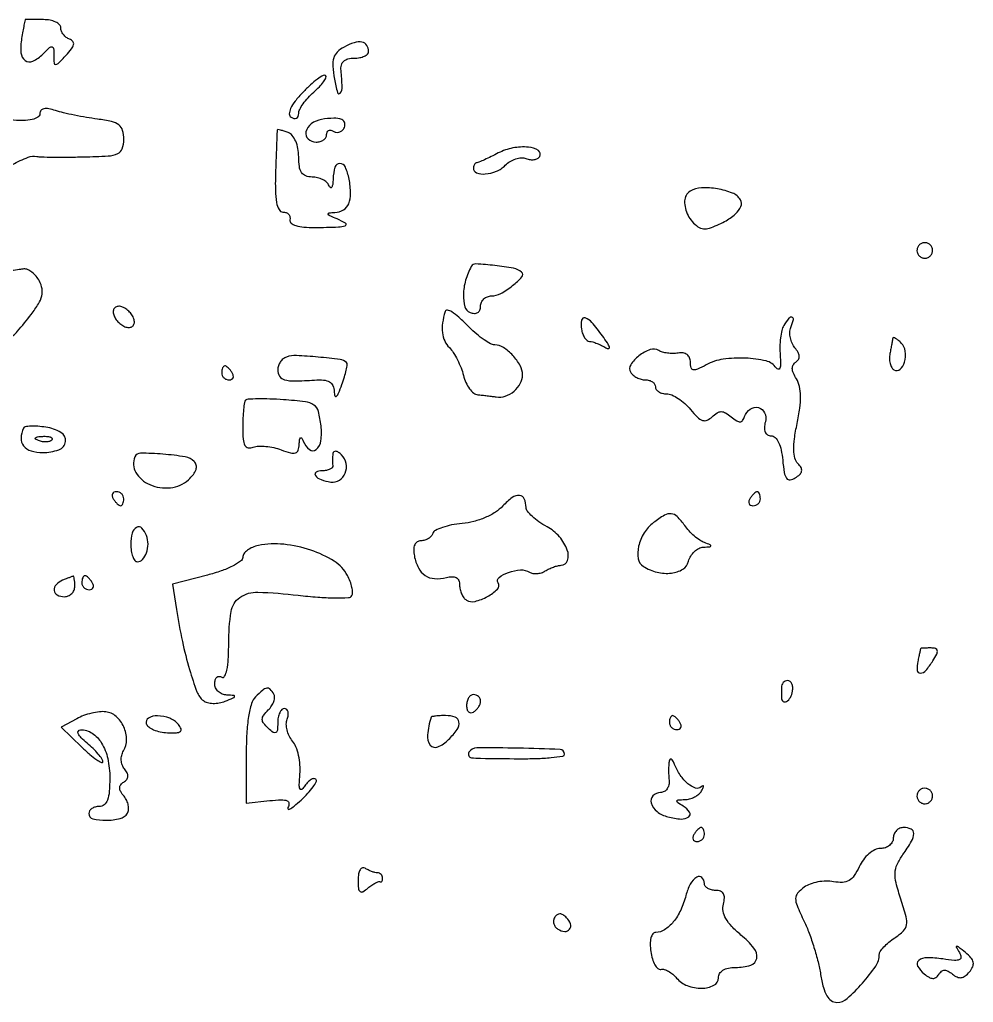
# Model space of a CAD drawing. Extents: x 0 to 5034, y 0 to 2560.
# Drawn here: x 3888.1 to 4024.4, y 1478 to 1618.5 of the extents above; entities that cross this region are included whole.
import ezdxf

# ---------------------------------------------------------------- set-up
doc = ezdxf.new("R2010")
doc.units = 0

msp = doc.modelspace()

# ---------------------------------------------------------------- linework, layer by layer
for points in [[(3888.917769, 1618.5, 0.357628), (3888.87899, 1618.468195, 0.000876), (3888.729837, 1617.713935, 0.004637), (3888.568888, 1616.850077, 0.002802), (3888.393473, 1615.824033, 0.059238), (3888.300454, 1613.77571, 0.217316), (3888.908715, 1612.664765, 0.279252), (3890.002038, 1612.558097, 0.084708), (3891.41938, 1613.562237, -0.009801), (3892.390206, 1614.49573, -0.222367), (3892.75, 1614.610418, -0.355066), (3892.960236, 1614.388956, -0.019262), (3893, 1613.357143, 0.018269), (3893.039208, 1612.28442, 0.400984), (3893.251786, 1612.092251, 0.191221), (3893.618888, 1612.249875, 0.006358), (3894.75, 1613.405612, 0.024392), (3895.53203, 1614.309689, 0.113), (3895.823973, 1614.930908, 0.231855), (3895.714516, 1615.375523, 0.130411), (3895.25, 1615.703231, -0.075319), (3894.772162, 1615.967631, -0.065309), (3894.367188, 1616.373241, -0.06773), (3894.093352, 1616.852695, -0.096214), (3894, 1617.333333, 0.201959), (3893.812262, 1617.779166, 0.084463), (3893.265625, 1618.157292, 0.064565), (3892.456972, 1618.414255, 0.044711), (3891.5, 1618.5), (3889.71022, 1618.5)], [(3934.5, 1614.588852, 0.067911), (3933.517796, 1613.866424, 0.12783), (3933.009327, 1613.030979, 0.092494), (3932.882838, 1611.864235, 0.024604), (3933.118359, 1610, 0.023107), (3933.550553, 1608.076986, 0.624388), (3933.946283, 1608.002029, 0.172192), (3934.220193, 1608.885519, 0.015243), (3934.052296, 1611.25, -0.088693), (3934.109673, 1612.008011, -0.143474), (3934.438357, 1612.559489, -0.126472), (3935.049311, 1612.890649, -0.061352), (3935.937142, 1613, 0.043668), (3936.726832, 1613.069101, 0.063434), (3937.394035, 1613.276414, 0.083151), (3937.845592, 1613.581301, 0.205574), (3938, 1613.940983, 0.147775), (3937.732459, 1614.826444, 0.202947), (3937.046328, 1615.279405, 0.124593), (3935.940587, 1615.20757, 0.046476)], [(3928.5951, 1608.099263, 0.022932), (3927.491935, 1606.836711, 0.057757), (3926.8475, 1605.801666, 0.101922), (3926.660541, 1605.032203, 0.269353), (3926.918003, 1604.550677, 0.086903), (3927.331206, 1604.38554, 0.165767), (3927.682163, 1604.428468, 0.179051), (3927.915978, 1604.671442, 0.103326), (3928, 1605.073688, -0.120418), (3928.142583, 1605.657138, -0.033649), (3928.634595, 1606.465722, -0.031875), (3929.333504, 1607.334189, -0.028753), (3930.160323, 1608.139048, 0.022513), (3930.953501, 1608.892124, 0.03698), (3931.544104, 1609.604253, 0.043412), (3931.889697, 1610.191813, 0.317659), (3931.837421, 1610.495912, 0.343337), (3931.506303, 1610.537164, 0.024762), (3930.685659, 1609.991227, 0.026464), (3929.687659, 1609.168459, 0.016113)], [(3931.25, 1604.231727, 0.120357), (3929.797838, 1603.612784, 0.176884), (3929.047055, 1602.462292, 0.269312), (3929.359066, 1601.446831, 0.188835), (3930.5, 1601, 0.06887), (3931.073318, 1601.079345, 0.085131), (3931.559375, 1601.311086, 0.099915), (3931.884374, 1601.655173, 0.140337), (3932, 1602.059017, -0.098926), (3932.071817, 1602.418448, -0.176081), (3932.273452, 1602.637945, -0.169366), (3932.57557, 1602.681645, -0.090666), (3932.930902, 1602.542705, 0.100828), (3933.330874, 1602.395525, 0.098348), (3933.760315, 1602.414623, 0.097513), (3934.152776, 1602.596957, 0.097277), (3934.447214, 1602.91459, 0.182132), (3934.59777, 1603.683902, 0.258797), (3934.172365, 1604.216973, 0.108531), (3933.042958, 1604.416151, 0.030432)], [(3924.943227, 1602.718615, 0.052813), (3924.917312, 1602.545458, 0.000293), (3924.84637, 1600.874958, 0.001264), (3924.771392, 1598.969442, 0.000803), (3924.693227, 1596.749325, 0.012392), (3924.669833, 1594.092465, 0.041469), (3924.841661, 1592.36019, 0.074701), (3925.19313, 1591.337021, 0.27981), (3925.75, 1590.999325, -0.093429), (3926.20787, 1590.913271, -0.118914), (3926.559375, 1590.66822, -0.125501), (3926.748297, 1590.301379, -0.111416), (3926.75, 1589.871212, 0.288477), (3926.913943, 1589.413216, 0.091548), (3927.585689, 1589.06114, 0.054451), (3928.717273, 1588.841899, 0.02368), (3930.25, 1588.787879, 0.003712), (3933.691075, 1588.855141, 0.082691), (3934.668176, 1589.045058, 0.625529), (3934.70031, 1589.379257, 0.035724), (3933.5, 1590, -0.007772), (3932.443222, 1590.473706, -0.200003), (3932.236064, 1590.701013, -0.483281), (3932.337827, 1590.864739, -0.018046), (3933.166667, 1590.929715, 0.124996), (3934.383952, 1591.294093, 0.158432), (3935.151083, 1592.174067, 0.107738), (3935.428934, 1593.633789, 0.040605), (3935.204175, 1595.712258, 0.056604), (3934.673763, 1597.415044, 0.292761), (3933.890136, 1597.935349, 0.337165), (3933.192338, 1597.422437, 0.062951), (3932.921053, 1595.75, -0.020908), (3932.859693, 1594.953487, -0.102704), (3932.717133, 1594.528125, -0.451325), (3932.534095, 1594.492009, -0.134342), (3932.337719, 1594.75, 0.113869), (3932.003208, 1595.228318, 0.064373), (3931.418476, 1595.632812, 0.059088), (3930.687147, 1595.90689, 0.060204), (3929.916667, 1596, -0.088172), (3929.004365, 1596.16214, -0.159813), (3928.415629, 1596.627349, -0.113432), (3928.094098, 1597.48358, -0.033344), (3928, 1598.893011, 0.045886), (3927.891905, 1600.068403, 0.056246), (3927.570636, 1601.122682, 0.065461), (3927.088394, 1601.929198, 0.134491), (3926.5, 1602.361626, 0.013132), (3925.920761, 1602.566619, 0.02212), (3925.423948, 1602.703929, 0.018256), (3925.034134, 1602.778456, 0.384735)], [(3956.539914, 1599.43633, -0.005635), (3955.513809, 1598.918571, -0.00757), (3954.572104, 1598.474197, -0.005439), (3953.776785, 1598.123897, -0.076677), (3953.475758, 1598.046726, 0.133684), (3953.292002, 1597.976784, 0.085288), (3953.131678, 1597.811823, 0.074653), (3953.018604, 1597.578906, 0.06583), (3952.972506, 1597.312672, 0.320642), (3953.430247, 1596.61491, 0.113134), (3954.681917, 1596.432998, 0.080496), (3956.267061, 1596.823649, 0.096075), (3957.540571, 1597.683428, -0.06059), (3958.225696, 1598.219966, -0.057521), (3959.031261, 1598.587872, -0.062007), (3959.830356, 1598.741261, -0.108472), (3960.493674, 1598.640801, 0.059802), (3961.083971, 1598.491992, 0.068544), (3961.66526, 1598.497449, 0.079193), (3962.149439, 1598.649516, 0.139609), (3962.456728, 1598.929984, 0.410416), (3962.259856, 1599.78884, 0.120881), (3960.842928, 1600.267792, 0.068466), (3958.60982, 1600.153021, 0.072755)], [(3983.962932, 1593.977091, 0.256053), (3983.16977, 1592.578494, 0.124347), (3983.658612, 1590.517387, 0.121089), (3985.080613, 1588.90032, 0.243864), (3986.71958, 1588.685875, 0.033403), (3988.887049, 1589.641014, 0.064445), (3990.438049, 1590.72633, 0.100737), (3991.220741, 1591.798172, 0.250954), (3991.162636, 1592.736849, 0.160291), (3990.010433, 1593.706047, 0.052769), (3987.852556, 1594.317285, 0.052717), (3985.564085, 1594.466827, 0.129083)], [(4016.552786, 1586.08541, 0.099038), (4016.401684, 1585.679226, 0.097945), (4016.417584, 1585.244476, 0.097945), (4016.597789, 1584.848514, 0.099038), (4016.91459, 1584.552786, 0.099038), (4017.320774, 1584.401684, 0.097945), (4017.755524, 1584.417584, 0.097945), (4018.151486, 1584.597789, 0.099038), (4018.447214, 1584.91459, 0.099038), (4018.598316, 1585.320774, 0.097945), (4018.582416, 1585.755524, 0.097945), (4018.402211, 1586.151486, 0.099038), (4018.08541, 1586.447214, 0.099038), (4017.679226, 1586.598316, 0.097945), (4017.244476, 1586.582416, 0.097945), (4016.848514, 1586.402211, 0.099038)], [(3952.677032, 1583.217245, 0.058755), (3951.85795, 1581.235333, 0.062259), (3951.543334, 1579.15602, 0.075288), (3951.755639, 1577.459338, 0.23668), (3952.507115, 1576.635643, 0.076209), (3953.117557, 1576.502796, 0.151796), (3953.593388, 1576.618803, 0.165163), (3953.893972, 1576.973503, 0.094185), (3954, 1577.531385, -0.106169), (3954.120338, 1578.091724, -0.099353), (3954.461607, 1578.568594, -0.096116), (3954.971546, 1578.888264, -0.092338), (3955.571429, 1579, 0.12771), (3956.87999, 1579.339775, 0.04047), (3958.570563, 1580.469227, 0.040885), (3959.91544, 1581.72615, 0.426218), (3959.869048, 1582.403979, 0.129073), (3958.714034, 1582.947636, 0.017652), (3956.055157, 1583.343779, 0.012921), (3953.340399, 1583.579904, 0.288215)], [(3884.542306, 1582.263704, 0.084614), (3882.663718, 1581.650751, 0.036302), (3880.416438, 1580.251847, 0.032713), (3878.492934, 1578.648839, 0.205478), (3878, 1577.5, 0.200865), (3878.388015, 1576.57311, 0.02051), (3880.188662, 1574.939253, 0.025466), (3882.169428, 1573.449231, 0.086384), (3883.639302, 1572.789871, 0.060983), (3885.311664, 1572.57545, 0.134092), (3886.547261, 1572.905324, 0.0831), (3887.800411, 1573.946572, 0.01422), (3889.762461, 1576.356873, 0.025842), (3890.798687, 1577.861414, 0.077125), (3891.281344, 1579.010991, 0.105656), (3891.315186, 1580.035282, 0.078635), (3890.942803, 1581.106873, 0.049462), (3890.465139, 1581.819905, 0.054494), (3889.870399, 1582.399881, 0.061667), (3889.253836, 1582.770115, 0.135906), (3888.714816, 1582.850168, 0.003385), (3888.058733, 1582.764735, 0.000845), (3886.98803, 1582.616088, 0.000864), (3885.763761, 1582.441855, 0.000868)], [(3901.600038, 1577.161865, 0.150925), (3901.484575, 1576.717076, 0.082168), (3901.603052, 1576.160046, 0.069216), (3901.929598, 1575.578651, 0.057089), (3902.421983, 1575.064749, 0.051981), (3903.025385, 1574.661737, 0.092995), (3903.593253, 1574.486368, 0.127395), (3904.064171, 1574.55242, 0.157392), (3904.399962, 1574.838135, 0.150925), (3904.515425, 1575.282924, 0.082168), (3904.396948, 1575.839954, 0.069216), (3904.070402, 1576.421349, 0.057089), (3903.578017, 1576.935251, 0.051981), (3902.974615, 1577.338263, 0.092995), (3902.406747, 1577.513632, 0.127395), (3901.935829, 1577.44758, 0.157392)], [(3948.923489, 1576.75, 0.039562), (3948.565863, 1575.134904, 0.064469), (3948.55175, 1573.733253, 0.076679), (3948.879766, 1572.55606, 0.090393), (3949.53693, 1571.605927, -0.053902), (3950.107199, 1570.897397, -0.025115), (3950.69371, 1569.87251, -0.024535), (3951.207193, 1568.724224, -0.031395), (3951.559037, 1567.620799, 0.045627), (3951.913685, 1566.608882, 0.053272), (3952.432374, 1565.733141, 0.061394), (3953.027517, 1565.111724, 0.149799), (3953.608408, 1564.875, -0.004248), (3954.232053, 1564.813635, -0.002687), (3954.958407, 1564.731978, -0.002697), (3955.67127, 1564.644054, -0.00497), (3956.25, 1564.563648, 0.120646), (3957.539105, 1564.682761, 0.091073), (3958.782037, 1565.384409, 0.092124), (3959.683173, 1566.472905, 0.127631), (3960, 1567.693873, 0.126496), (3959.654849, 1569.036321, 0.060574), (3958.607078, 1570.490674, 0.0611), (3957.264415, 1571.629496, 0.14638), (3956.025974, 1572, -0.127412), (3955.441127, 1572.151493, -0.024475), (3954.5028, 1572.734375, -0.024637), (3953.448137, 1573.542914, -0.020521), (3952.409091, 1574.5, 0.010255), (3950.890259, 1575.957773, 0.042817), (3949.888694, 1576.733162, 0.10875), (3949.26307, 1576.966199, 0.368921)], [(3968.433813, 1574.25, 0.047903), (3968.598982, 1573.579306, 0.061267), (3968.880957, 1573.009564, 0.074433), (3969.230191, 1572.619752, 0.170302), (3969.595329, 1572.484687, -0.066209), (3970.039981, 1572.417872, -0.023338), (3970.651627, 1572.209705, -0.022692), (3971.310453, 1571.915424, -0.02471), (3971.920848, 1571.57008, 0.154107), (3972.288057, 1571.472995, 0.484355), (3972.415036, 1571.650351, 0.073766), (3972.132166, 1572.270374, 0.013739), (3971.420848, 1573.303968, 0.018895), (3969.90932, 1575.219619, 0.140481), (3968.952143, 1575.854769, 0.456932), (3968.445049, 1575.543526, 0.077361)], [(3997.345863, 1574.750601, 0.082002), (3997.065401, 1574.06818, 0.02639), (3996.875838, 1572.986786, 0.025519), (3996.788822, 1571.741028, 0.025995), (3996.830105, 1570.500601, -0.017382), (3996.889681, 1569.321555, -0.080573), (3996.791385, 1568.648761, -0.377197), (3996.562084, 1568.510208, -0.20085), (3996.262738, 1568.703893, 0.188249), (3994.804882, 1569.6982, 0.04565), (3991.861388, 1570.09856, 0.046373), (3988.675566, 1569.943191, 0.088627), (3986.25, 1569.144224, -0.016247), (3985.002329, 1568.522176, -0.150831), (3984.411981, 1568.444633, -0.297853), (3984.096993, 1568.736766, -0.061089), (3984, 1569.527674, 0.09888), (3983.874578, 1570.155684, 0.134278), (3983.521267, 1570.609795, 0.124254), (3982.962235, 1570.843122, 0.07796), (3982.25, 1570.837817, -0.039109), (3981.505766, 1570.774497, -0.033073), (3980.717073, 1570.82142, -0.034379), (3980.000879, 1570.962336, -0.074832), (3979.488972, 1571.186283, 0.22887), (3978.25527, 1571.32477, 0.08031), (3976.6469, 1570.449287, 0.085811), (3975.467661, 1569.159978, 0.288424), (3975.458879, 1568.066535, 0.083634), (3975.817235, 1567.658326, 0.053441), (3976.347696, 1567.313295, 0.052023), (3976.958931, 1567.079063, 0.065593), (3977.559017, 1567, -0.067639), (3978.109818, 1566.925146, -0.08433), (3978.576711, 1566.70625, -0.09965), (3978.888931, 1566.38134, -0.142666), (3979, 1566, 0.156424), (3979.122312, 1565.618603, 0.097463), (3979.466977, 1565.29375, 0.079594), (3979.981812, 1565.074471, 0.061025), (3980.589707, 1565, -0.104944), (3981.328896, 1564.843125, -0.040635), (3982.252736, 1564.339062, -0.037975), (3983.197508, 1563.610939, -0.038261), (3984.018725, 1562.75, 0.025317), (3985.012512, 1561.652678, 0.116514), (3985.737825, 1561.205724, 0.188038), (3986.393904, 1561.239512, 0.088663), (3987.105224, 1561.726206, -0.053021), (3987.800311, 1562.277992, -0.142204), (3988.401186, 1562.452413, -0.131082), (3989.033536, 1562.283735, -0.042127), (3989.838828, 1561.726206, 0.026138), (3990.620499, 1561.147248, 0.15055), (3991.108533, 1561.003534, 0.240805), (3991.462278, 1561.189991, 0.072235), (3991.745955, 1561.75, -0.161239), (3992.548129, 1562.817594, -0.216933), (3993.722652, 1563.030637, -0.229801), (3994.60456, 1562.288466, -0.170434), (3994.710251, 1561, 0.048125), (3994.573721, 1560.151838, 0.113942), (3994.677229, 1559.524326, 0.163746), (3995.008548, 1559.142732, 0.133584), (3995.533254, 1559, -0.203503), (3996.101934, 1558.758544, -0.080829), (3996.595149, 1558.047486, -0.057678), (3996.972732, 1556.944786, -0.03139), (3997.189635, 1555.527988, 0.016195), (3997.408816, 1553.733512, 0.116221), (3997.734605, 1552.930302, 0.280278), (3998.238415, 1552.712811, 0.105052), (3998.991641, 1552.986347, 0.049598), (3999.637972, 1553.484657, 0.158314), (3999.896284, 1553.956525, 0.178549), (3999.812885, 1554.452679, 0.06647), (3999.376716, 1555.023284, -0.131388), (3998.929153, 1555.797557, -0.060549), (3998.763261, 1556.958878, -0.041581), (3998.863242, 1558.564816, -0.016211), (3999.256681, 1560.75538, 0.018384), (3999.643286, 1562.96299, 0.038653), (3999.746459, 1564.699824, 0.050675), (3999.582182, 1566.07147, 0.084648), (3999.142084, 1567.144095, -0.038146), (3998.711511, 1567.96714, -0.0941), (3998.564632, 1568.6299, -0.13598), (3998.69141, 1569.148279, -0.127449), (3999.069037, 1569.542667, 0.116283), (3999.438342, 1569.911752, 0.156039), (3999.552213, 1570.367992, 0.112506), (3999.387709, 1570.921152, 0.044929), (3998.936683, 1571.576293, -0.069238), (3998.535938, 1572.223418, -0.054945), (3998.287645, 1573.008164, -0.056278), (3998.22037, 1573.805133, -0.084748), (3998.35674, 1574.487265, 0.029897), (3998.715114, 1575.619147, 0.411878), (3998.516284, 1575.954983, 0.301441), (3998.07166, 1575.802332, 0.025243)], [(4012.923489, 1572.95, -0.003641), (4012.875561, 1572.680024, -0.000502), (4012.771216, 1572.119291, -0.000576), (4012.646205, 1571.455463, -0.000488), (4012.512555, 1570.753971, 0.052717), (4012.452847, 1570.044022, 0.056478), (4012.546031, 1569.354178, 0.063412), (4012.76905, 1568.785534, 0.129925), (4013.096129, 1568.440589, 0.328188), (4013.975428, 1568.511659, 0.148928), (4014.623894, 1569.545432, 0.101789), (4014.719454, 1571.092859, 0.162455), (4014.132783, 1572.267217, 0.022012), (4013.692426, 1572.670419, 0.045875), (4013.31028, 1572.935058, 0.083279), (4013.041463, 1573.032519, 0.418094)], [(3926.25, 1570.262035, 0.092209), (3925.772216, 1569.992086, 0.069419), (3925.367188, 1569.543119, 0.068049), (3925.093625, 1568.990257, 0.081077), (3925, 1568.416667, 0.148777), (3925.270568, 1567.527486, 0.179655), (3925.974284, 1567.020295, 0.072798), (3927.39118, 1566.8442, 0.011038), (3930.25, 1566.969404, -0.035144), (3931.572375, 1566.963563, -0.113424), (3932.406664, 1566.704975, -0.159358), (3932.883001, 1566.170877, -0.092516), (3933.078947, 1565.325366, 0.061745), (3933.18095, 1564.718618, 0.549684), (3933.394221, 1564.658281, 0.111937), (3933.710451, 1565.10278, 0.011465), (3934.183114, 1566.3125, 0.013956), (3934.550262, 1567.414337, 0.02089), (3934.803139, 1568.396648, 0.016753), (3934.945845, 1569.195922, 0.244549), (3934.854167, 1569.458003, 0.157283), (3933.921693, 1569.899957, 0.009353), (3930.782054, 1570.252699, 0.012066), (3927.678485, 1570.467329, 0.094103)], [(3917, 1568, 0.105053), (3917.081062, 1567.618444, 0.099167), (3917.311086, 1567.29375, 0.09642), (3917.654762, 1567.076123, 0.093332), (3918.059017, 1567, 0.108972), (3918.413961, 1567.078288, 0.182303), (3918.6254, 1567.29375, 0.161196), (3918.656512, 1567.6179, 0.082592), (3918.5, 1568, 0.029505), (3918.231006, 1568.382774, 0.035638), (3917.933975, 1568.70625, 0.038439), (3917.65171, 1568.934461, 0.151918), (3917.440983, 1569, 0.210953), (3917.272352, 1568.92554, 0.081139), (3917.129539, 1568.70625, 0.061769), (3917.032345, 1568.382849, 0.042167)], [(3920.416177, 1564.083333, 0.158599), (3920.25225, 1563.760808, 0.012043), (3920.122252, 1562.778468, 0.015634), (3920.030309, 1561.574536, 0.011239), (3920, 1560.226345, 0.018669), (3920.063951, 1558.514192, 0.102999), (3920.317563, 1557.632035, 0.234911), (3920.790381, 1557.291532, 0.133046), (3921.508684, 1557.364959, -0.081131), (3922.262404, 1557.521279, -0.033612), (3923.306016, 1557.495593, -0.032144), (3924.444048, 1557.316522, -0.035761), (3925.508684, 1556.996698, 0.021765), (3926.842674, 1556.554926, 0.143529), (3927.538216, 1556.56107, 0.242997), (3927.921954, 1556.933689, 0.069516), (3928.078947, 1557.774751, -0.020539), (3928.136887, 1558.440571, -0.192132), (3928.274102, 1558.687319, -0.446207), (3928.449125, 1558.659838, -0.048071), (3928.662281, 1558.25, 0.12227), (3929.544242, 1557.032353, 0.366659), (3930.495533, 1557.034513, 0.184997), (3931.18151, 1558.290809, 0.062619), (3931.200282, 1560.410158, 0.03298), (3930.818375, 1562.483527, 0.180483), (3930.18115, 1563.404619, 0.123448), (3928.959734, 1563.868287, 0.012273), (3925.817259, 1564.160158, 0.008288), (3923.876959, 1564.260158, 0.012286), (3922.174418, 1564.277776, 0.007476), (3920.76403, 1564.236617, 0.187621)], [(3888.641106, 1560.083269, 0.101996), (3888.31118, 1558.683212, 0.176841), (3888.684676, 1557.563362, 0.15343), (3889.751536, 1556.842336, 0.072587), (3891.412009, 1556.6, 0.088782), (3893.724696, 1557.013912, 0.28103), (3894.659647, 1558.197255, 0.301685), (3894.01098, 1559.489381, 0.093724), (3891.853047, 1560.234876, 0.019431), (3890.706559, 1560.357871, 0.028803), (3889.696334, 1560.368402, 0.028124), (3888.910044, 1560.286809, 0.249078)], [(3892.729167, 1558.395833, -0.126455), (3892.402231, 1558.202593, -0.060344), (3891.916927, 1558.123424, -0.05415), (3891.359369, 1558.160852, -0.051402), (3890.8125, 1558.316886, -0.054073), (3890.395823, 1558.538436, -0.470617), (3890.37858, 1558.720685, -0.168741), (3890.670344, 1558.862007, -0.018894), (3891.416667, 1558.921053, -0.028489), (3892.112848, 1558.910055, -0.077125), (3892.592839, 1558.799335, -0.208169), (3892.77538, 1558.614691, -0.296942)], [(3932.881579, 1556.45, 0.018213), (3932.844828, 1556.031502, 0.012793), (3932.83273, 1555.55875, 0.01293), (3932.844466, 1555.105021, 0.026227), (3932.881579, 1554.75, -0.224438), (3932.797823, 1554.464074, -0.098612), (3932.47563, 1554.220313, -0.069499), (3931.962976, 1554.054777, -0.043416), (3931.333333, 1554, 0.125728), (3930.489611, 1553.784433, 0.46217), (3930.391988, 1553.314093, 0.142282), (3931.194183, 1552.73297, 0.049673), (3932.5908, 1552.383794, 0.180305), (3933.815382, 1552.646147, 0.157533), (3934.65364, 1553.660824, 0.144052), (3934.781613, 1555.050335, 0.148861), (3934.132783, 1556.267217, 0.046352), (3933.68946, 1556.635169, 0.114259), (3933.297969, 1556.788183, 0.213152), (3933.024093, 1556.710921, 0.190196)], [(3904.58887, 1556, 0.241191), (3904.725744, 1553.765558, 0.158671), (3906.700011, 1552.028544, 0.128167), (3909.681769, 1551.57211, 0.159461), (3912.229587, 1552.707773, 0.040432), (3912.952029, 1553.476433, 0.090543), (3913.329909, 1554.179798, 0.131615), (3913.361298, 1554.798651, 0.144582), (3913.074925, 1555.325075, 0.157688), (3911.770857, 1555.991764, 0.02011), (3908.602295, 1556.372481, 0.016281), (3905.400085, 1556.522478, 0.301924)], [(3901.5, 1550, 0.029505), (3901.768994, 1549.617226, 0.035638), (3902.066025, 1549.29375, 0.038439), (3902.34829, 1549.065539, 0.151918), (3902.559017, 1549, 0.210953), (3902.727648, 1549.07446, 0.081139), (3902.870461, 1549.29375, 0.061769), (3902.967655, 1549.617151, 0.042167), (3903, 1550, 0.105053), (3902.918938, 1550.381556, 0.099167), (3902.688914, 1550.70625, 0.09642), (3902.345238, 1550.923877, 0.093332), (3901.940983, 1551, 0.108972), (3901.586039, 1550.921712, 0.182303), (3901.3746, 1550.70625, 0.161196), (3901.343488, 1550.3821, 0.082592)], [(3957.191369, 1548.975036, -0.063102), (3956.116122, 1548.079002, -0.040512), (3954.679444, 1547.316896, -0.038488), (3953.041403, 1546.756185, -0.04007), (3951.358689, 1546.462535, 0.024714), (3949.869048, 1546.249433, 0.033517), (3948.555567, 1545.902101, 0.035448), (3947.556343, 1545.483877, 0.197974), (3947.184538, 1545.053615, -0.104391), (3946.948665, 1544.65084, -0.07034), (3946.53722, 1544.309499, -0.06641), (3946.01994, 1544.078828, -0.071833), (3945.474084, 1544, 0.142781), (3944.938561, 1543.843892, 0.150057), (3944.583209, 1543.42678, 0.103663), (3944.443749, 1542.742792, 0.046234), (3944.533992, 1541.823495, 0.070196), (3945.116261, 1540.125865, 0.127488), (3946.082137, 1539.033867, 0.133136), (3947.424489, 1538.576647, 0.080007), (3949.110698, 1538.739199, -0.054869), (3949.938864, 1538.861105, -0.13818), (3950.526062, 1538.718592, -0.17107), (3950.8762, 1538.318746, -0.095377), (3951, 1537.675648, 0.05651), (3951.072645, 1537.034943, 0.049884), (3951.287679, 1536.397788, 0.052734), (3951.604231, 1535.858194, 0.095617), (3951.979333, 1535.512773, 0.20326), (3953.208412, 1535.323848, 0.062453), (3954.993229, 1536.022859, 0.069926), (3956.403752, 1537.06791, 0.350112), (3956.513487, 1537.978177, -0.38452), (3956.656052, 1538.758935, -0.082001), (3957.98257, 1539.470529, -0.065533), (3959.724852, 1539.819821, -0.156395), (3960.991051, 1539.505531, 0.097219), (3961.469473, 1539.32559, 0.060346), (3962.070809, 1539.298289, 0.057385), (3962.696881, 1539.418578, 0.06541), (3963.25, 1539.67567, -0.030469), (3963.80193, 1539.980649, -0.024686), (3964.426562, 1540.240722, -0.025346), (3965.028279, 1540.423227, -0.057186), (3965.5, 1540.484687, 0.32013), (3966.425098, 1541.166233, 0.167563), (3966.40131, 1542.668032, 0.093631), (3965.274023, 1544.571886, 0.086058), (3963.5, 1546, -0.025718), (3962.351392, 1546.716162, -0.033173), (3961.38125, 1547.493118, -0.035051), (3960.688201, 1548.223567, -0.173989), (3960.5, 1548.748038, 0.097675), (3960.254882, 1549.990827, 0.285615), (3959.576373, 1550.480273, 0.178774), (3958.530814, 1550.173598, 0.045444)], [(3992.5, 1550, 0.082592), (3992.343488, 1549.6179, 0.161196), (3992.3746, 1549.29375, 0.182303), (3992.586039, 1549.078288, 0.108972), (3992.940983, 1549, 0.093332), (3993.345238, 1549.076123, 0.09642), (3993.688914, 1549.29375, 0.099167), (3993.918938, 1549.618444, 0.105053), (3994, 1550, 0.042167), (3993.967655, 1550.382849, 0.061769), (3993.870461, 1550.70625, 0.081139), (3993.727648, 1550.92554, 0.210953), (3993.559017, 1551, 0.151918), (3993.34829, 1550.934461, 0.038439), (3993.066025, 1550.70625, 0.035638), (3992.768994, 1550.382774, 0.029505)], [(3978.714498, 1546.581994, 0.091851), (3977.375701, 1545.111803, 0.082223), (3976.58788, 1543.202786, 0.098205), (3976.532046, 1541.432808, 0.216536), (3977.269165, 1540.333647, 0.077233), (3979.243663, 1539.500205, 0.089433), (3981.277619, 1539.364006, 0.111915), (3982.891871, 1539.92493, 0.19172), (3983.725067, 1541.056658, -0.072218), (3984.041592, 1541.805387, -0.067575), (3984.563782, 1542.452334, -0.07177), (3985.204254, 1542.903284, -0.105861), (3985.866631, 1543.078947, 0.006882), (3986.787609, 1543.136177, 0.335557), (3986.917505, 1543.25087, 0.357488), (3986.839148, 1543.398952, 0.007254), (3986, 1543.736979, -0.058485), (3985.331828, 1544.08932, -0.027422), (3984.556781, 1544.687035, -0.02672), (3983.803608, 1545.410365, -0.033805), (3983.193296, 1546.158032, 0.037934), (3982.120868, 1547.449918, 0.178806), (3981.266742, 1547.860666, 0.158821), (3980.288812, 1547.641333, 0.028335)], [(3904, 1543.5, 0.034869), (3904.066859, 1542.542463, 0.053056), (3904.269271, 1541.734375, 0.069203), (3904.56511, 1541.179239, 0.240212), (3904.916667, 1541, 0.209296), (3905.681601, 1541.334864, 0.101579), (3906.244098, 1542.266768, 0.084394), (3906.462174, 1543.520578, 0.089289), (3906.245704, 1544.75, 0.104278), (3905.586255, 1545.801368, 0.339929), (3904.824358, 1545.914523, 0.207133), (3904.197387, 1545.097267, 0.061555)], [(3922.25, 1543.3124, 0.050206), (3921.389277, 1543.047689, 0.061664), (3920.660937, 1542.628866, 0.073506), (3920.166285, 1542.127856, 0.159396), (3920, 1541.619499, -0.247742), (3919.705348, 1541.061321, -0.033298), (3918.523409, 1540.364322, -0.032112), (3916.899032, 1539.673628, -0.021741), (3914.973307, 1539.089797), (3909.946614, 1537.801494), (3910.524649, 1534.150747, 0.013624), (3911.373988, 1529.593983, 0.01906), (3912.397315, 1525.580248, 0.017565), (3913.461711, 1522.399037, 0.136003), (3914.374641, 1521.142587, 0.107133), (3914.950991, 1520.858007, 0.054211), (3915.756926, 1520.746999, 0.050256), (3916.651488, 1520.811399, 0.052762), (3917.5, 1521.053299, 0.005431), (3918.646965, 1521.530148, 0.225734), (3918.819271, 1521.725853, 0.472905), (3918.719051, 1521.870597, 0.010395), (3917.75, 1521.929715, -0.086975), (3917.081739, 1522.074705, -0.090881), (3916.514062, 1522.437315, -0.095846), (3916.133877, 1522.95876, -0.110163), (3916, 1523.559017, -0.066118), (3916.073267, 1524.110654, -0.138808), (3916.29375, 1524.478525, -0.191142), (3916.620352, 1524.607943, -0.139169), (3917, 1524.5, 0.435226), (3917.414695, 1524.613622, 0.069547), (3917.732435, 1525.501965, 0.037389), (3917.938193, 1527.077221, 0.013786), (3918, 1529.318538, -0.037167), (3918.338576, 1533.866984, -0.206933), (3919.60283, 1535.898329, -0.16168), (3922.166229, 1536.650444, -0.020923), (3927.937784, 1536.204978, 0.011121), (3930.717808, 1535.935509, 0.016941), (3933.140835, 1535.837306, 0.011651), (3935.108864, 1535.870122, 0.249292), (3935.595319, 1536.154229, 0.149824), (3935.712799, 1536.602815, 0.041994), (3935.62125, 1537.329995, 0.038346), (3935.37255, 1538.17627, 0.03224), (3934.985443, 1539.027201, 0.130551), (3933.078325, 1541.070126, 0.058957), (3929.741445, 1542.650675, 0.056148), (3925.854779, 1543.488844, 0.074703)], [(3894.25, 1538.337719, 0.104915), (3893.317707, 1537.709989, 0.222484), (3893.040943, 1536.905392, 0.250307), (3893.486727, 1536.249679, 0.121389), (3894.5, 1536, 0.099038), (3895.072457, 1536.114514, 0.097945), (3895.559375, 1536.440625, 0.097945), (3895.885486, 1536.927543, 0.099038), (3896, 1537.5, 0.015709), (3895.982098, 1538.069675, 0.027836), (3895.926562, 1538.536184, 0.029314), (3895.84757, 1538.869414, 0.41847), (3895.75, 1538.921053, 0.01488), (3895.592253, 1538.866025, 0.001374), (3895.20625, 1538.717133, 0.001771), (3894.746967, 1538.536647, 0.001388)], [(3897, 1538, 0.105053), (3897.081062, 1537.618444, 0.099167), (3897.311086, 1537.29375, 0.09642), (3897.654762, 1537.076123, 0.093332), (3898.059017, 1537, 0.108972), (3898.413961, 1537.078288, 0.182303), (3898.6254, 1537.29375, 0.161196), (3898.656512, 1537.6179, 0.082592), (3898.5, 1538, 0.029505), (3898.231006, 1538.382774, 0.035638), (3897.933975, 1538.70625, 0.038439), (3897.65171, 1538.934461, 0.151918), (3897.440983, 1539, 0.210953), (3897.272352, 1538.92554, 0.081139), (3897.129539, 1538.70625, 0.061769), (3897.032345, 1538.382849, 0.042167)], [(4016.923489, 1528.583333, 0.129476), (4016.885129, 1528.510581, 0.001726), (4016.771045, 1528.010417, 0.004798), (4016.645901, 1527.426741, 0.003118), (4016.511973, 1526.75, 0.064816), (4016.435122, 1525.46409, 0.405148), (4016.880221, 1525.064828, 0.211801), (4017.657132, 1525.446018, 0.034759), (4018.663842, 1526.833333, 0.020872), (4019.205098, 1527.786359, 0.155064), (4019.29074, 1528.294123, 0.295136), (4019.046726, 1528.575408, 0.070681), (4018.404389, 1528.666667, 0.005543), (4017.860612, 1528.660639, 0.008511), (4017.390064, 1528.642188, 0.003822), (4016.992774, 1528.616783, 0.191425)], [(3997, 1523), (3997, 1522.146875), (3997, 1521.5, 0.241463), (3997.242332, 1521.027459, 0.301015), (3997.724355, 1521.008985, 0.127588), (3998.299205, 1521.601195, 0.093015), (3998.598844, 1522.472506, 0.057239), (3998.617186, 1523.056917, 0.085168), (3998.489419, 1523.551299, 0.112739), (3998.240939, 1523.879956, 0.176526), (3997.911516, 1524, 0.108912), (3997.563763, 1523.923342, 0.099759), (3997.267758, 1523.70625, 0.095344), (3997.069259, 1523.381784, 0.089971)], [(3921.819667, 1521.67681, 0.126616), (3921.249985, 1520.712289, 0.030708), (3920.842298, 1518.89104, 0.025972), (3920.581154, 1516.457301, 0.013805), (3920.498239, 1513.42681), (3920.5, 1506.5), (3923.862916, 1506.837211, -0.015013), (3925.537404, 1506.954476, -0.102487), (3926.349569, 1506.819767, -0.305605), (3926.610088, 1506.446214, -0.135978), (3926.451666, 1505.837211, 0.340209), (3926.478839, 1505.631068, 0.338607), (3926.685495, 1505.60386, 0.042643), (3927.357246, 1506.070669, 0.011571), (3928.334807, 1506.92061, 0.020397), (3929.313678, 1507.88821, 0.033404), (3930.049841, 1508.791854, 0.036758), (3930.498479, 1509.534644, 0.32454), (3930.441684, 1509.891649, 0.235917), (3930.155148, 1509.987252, 0.099746), (3929.762457, 1509.848273, 0.068564), (3929.321254, 1509.494464, 0.041555), (3928.902368, 1508.97104, -0.063327), (3928.451115, 1508.454806, -0.510006), (3928.190641, 1508.512305, -0.114549), (3928.082244, 1509.10068, -0.010025), (3928.182942, 1510.624982, 0.041339), (3928.18739, 1511.939772, 0.035669), (3927.980188, 1513.305608, 0.037273), (3927.608809, 1514.521779, 0.080634), (3927.114325, 1515.362247, -0.060769), (3926.645671, 1516.091268, -0.053077), (3926.339828, 1516.945288, -0.055902), (3926.232723, 1517.789809, -0.095506), (3926.35674, 1518.487265, 0.055413), (3926.50817, 1519.066534, 0.099359), (3926.482181, 1519.555634, 0.146758), (3926.28876, 1519.876422, 0.186304), (3925.968615, 1520, 0.199177), (3925.598536, 1519.846487, 0.085451), (3925.284531, 1519.400918, 0.065442), (3925.071237, 1518.741203, 0.045533), (3925, 1517.960573, -0.021138), (3924.955098, 1516.898913, -0.245554), (3924.739102, 1516.559033, -0.298622), (3924.37296, 1516.58003, -0.02843), (3923.650121, 1517.182123, -0.040481), (3922.99001, 1517.907218, -0.166799), (3922.802059, 1518.46127, -0.160238), (3922.990542, 1519.027601, -0.036601), (3923.659312, 1519.802169, 0.051646), (3924.137001, 1520.390237, 0.061302), (3924.452244, 1521.032081, 0.071927), (3924.567242, 1521.628463, 0.151252), (3924.450174, 1522.08062, 0.055357), (3923.914781, 1522.764551, 0.24163), (3923.442198, 1522.922131, 0.142381), (3922.864539, 1522.653573, 0.01684)], [(3952, 1520.440983, 0.066118), (3952.073267, 1519.889346, 0.138808), (3952.29375, 1519.521475, 0.191142), (3952.620352, 1519.392057, 0.139169), (3953, 1519.5, 0.06081), (3953.382515, 1519.806203, 0.051032), (3953.70625, 1520.2129, 0.053229), (3953.926698, 1520.653442, 0.089642), (3954, 1521.059017, 0.105429), (3953.923444, 1521.418051, 0.099231), (3953.70625, 1521.723586, 0.096318), (3953.381732, 1521.928382, 0.092995), (3953, 1522, 0.153634), (3952.618621, 1521.879982, 0.097988), (3952.29375, 1521.542039, 0.080552), (3952.074545, 1521.037096, 0.062283)], [(3896.270119, 1518.544097), (3894.040237, 1517.335633), (3897.020119, 1514.480725, 0.012793), (3898.164317, 1513.439327, 0.025968), (3899.12466, 1512.692631, 0.035972), (3899.809319, 1512.284965, 0.558025), (3900, 1512.402616, 0.153746), (3899.870825, 1512.812779, 0.023261), (3899.339063, 1513.502606, 0.024245), (3898.611558, 1514.280849, 0.018836), (3897.75, 1515.056438, -0.023911), (3896.915795, 1515.822868, -0.082045), (3896.491974, 1516.421354, -0.253948), (3896.508304, 1516.784596, -0.256226), (3896.821429, 1516.966731, -0.15456), (3898.480218, 1516.487006, -0.109879), (3899.828182, 1515.079244, -0.08406), (3900.706966, 1512.860371, -0.052391), (3901, 1510.071429, -0.019676), (3900.924064, 1508.142528, -0.068682), (3900.657895, 1506.928571, -0.128689), (3900.186746, 1506.252966, -0.178321), (3899.5, 1506, 0.064853), (3898.926543, 1505.925306, 0.082425), (3898.440625, 1505.70625, 0.098894), (3898.115568, 1505.381354, 0.148195), (3898, 1505, 0.343888), (3898.587058, 1504.247382, 0.063546), (3900.454446, 1504.024115, 0.058316), (3902.472705, 1504.276544, 0.196548), (3903.527073, 1505.043805, 0.120396), (3903.689638, 1505.544509, 0.068764), (3903.649377, 1506.182598, 0.062288), (3903.423276, 1506.854203, 0.060968), (3903.037532, 1507.454777, -0.041217), (3902.564009, 1508.131799, -0.128094), (3902.41496, 1508.663828, -0.171325), (3902.562189, 1509.106612, -0.089452), (3903, 1509.5, 0.089959), (3903.414055, 1509.872794, 0.15163), (3903.576153, 1510.306884, 0.129891), (3903.473917, 1510.806312, 0.058183), (3903.105761, 1511.372566, -0.085632), (3902.777864, 1511.942766, -0.074275), (3902.638834, 1512.619063, -0.073221), (3902.702887, 1513.315547, -0.079085), (3902.965534, 1513.944232, 0.14378), (3903.408283, 1515.55672, 0.102783), (3902.993033, 1517.3923, 0.10474), (3901.891771, 1518.883691, 0.155031), (3900.417661, 1519.539197, 0.057746), (3899.523161, 1519.535121, 0.028897), (3898.408285, 1519.334899, 0.028241), (3897.264433, 1518.99114, 0.037074)], [(3906.221682, 1517.834953, 0.15751), (3906.556729, 1517.379462, 0.055948), (3907.270038, 1516.978252, 0.048698), (3908.208172, 1516.684696, 0.040571), (3909.245212, 1516.554549, 0.01788), (3910.555371, 1516.544078, 0.15366), (3911.102054, 1516.73298, 0.349886), (3911.199826, 1517.100491, 0.070013), (3910.817751, 1517.719596, 0.127871), (3909.562792, 1518.622571, 0.086277), (3907.824126, 1518.969989, 0.134413), (3906.538636, 1518.652505, 0.360274)], [(3946.923489, 1518.75, 0.046739), (3946.404081, 1516.234018, 0.196065), (3946.818025, 1514.778304, 0.343021), (3947.88395, 1514.511069, 0.092803), (3949.41938, 1515.562237, 0.042345), (3950.646537, 1517.016926, 0.186496), (3950.916364, 1518.085398, 0.284919), (3950.370404, 1518.765363, 0.08499), (3949, 1519, 0.011705), (3948.22793, 1518.981923, 0.018252), (3947.565025, 1518.926563, 0.012865), (3947.035768, 1518.848982, 0.282831)], [(3981, 1518, 0.105053), (3981.081062, 1517.618444, 0.099167), (3981.311086, 1517.29375, 0.09642), (3981.654762, 1517.076123, 0.093332), (3982.059017, 1517, 0.108972), (3982.413961, 1517.078288, 0.182303), (3982.6254, 1517.29375, 0.161196), (3982.656512, 1517.6179, 0.082592), (3982.5, 1518, 0.029505), (3982.231006, 1518.382774, 0.035638), (3981.933975, 1518.70625, 0.038439), (3981.65171, 1518.934461, 0.151918), (3981.440983, 1519, 0.210953), (3981.272352, 1518.92554, 0.081139), (3981.129539, 1518.70625, 0.061769), (3981.032345, 1518.382849, 0.042167)], [(3952.344738, 1513.75, 0.243578), (3952.30826, 1513.264511, 0.266162), (3952.682283, 1512.981545, 0.028863), (3953.99526, 1512.889874, 0.000862), (3959.5, 1512.833333, 0.010313), (3961.992205, 1512.863436, 0.017076), (3964.090768, 1513.003937, 0.011134), (3965.756836, 1513.210355, 0.372009), (3966.000486, 1513.492126, 0.402119), (3965.364302, 1514.156159, 0.005817), (3959.392897, 1514.338435, 0.006558), (3953.451088, 1514.372699, 0.258167)], [(3980.963793, 1512.5, 0.033978), (3980.901115, 1511.996257, 0.012502), (3980.879, 1511.279688, 0.012326), (3980.893784, 1510.493328, 0.014482), (3980.947704, 1509.75, -0.078776), (3980.910328, 1509.081518, -0.099079), (3980.663294, 1508.514062, -0.112767), (3980.247732, 1508.136058, -0.12909), (3979.729525, 1508, 0.204903), (3978.638199, 1507.533167, 0.270469), (3978.392373, 1506.502213, 0.155155), (3979.238174, 1505.271411, 0.104112), (3980.784665, 1504.51791, 0.042323), (3982.656468, 1504.213326, 0.172834), (3983.750961, 1504.511028, 0.414259), (3983.870631, 1505.17829, 0.100048), (3982.97104, 1506.03906, -0.011316), (3982.164715, 1506.574917, -0.306639), (3982.077431, 1506.802282, -0.332425), (3982.256325, 1506.953086, -0.012372), (3983.190983, 1506.984687, 0.065533), (3983.891167, 1507.083311, 0.0532), (3984.596547, 1507.362689, 0.054924), (3985.201445, 1507.770468, 0.086646), (3985.601308, 1508.25, 0.016912), (3985.841148, 1508.701425, 0.141874), (3985.880403, 1508.926488, 0.538912), (3985.786648, 1508.97447, 0.054537), (3985.541278, 1508.797619, -0.274894), (3984.736475, 1508.637032, -0.091051), (3983.649606, 1509.26105, -0.06749), (3982.553812, 1510.477585, -0.056162), (3981.739662, 1512.017857, 0.031197), (3981.502316, 1512.526738, 0.129716), (3981.271771, 1512.770871, 0.35981), (3981.088284, 1512.745995, 0.139279)], [(4016.552786, 1508.08541, 0.099038), (4016.401684, 1507.679226, 0.097945), (4016.417584, 1507.244476, 0.097945), (4016.597789, 1506.848514, 0.099038), (4016.91459, 1506.552786, 0.099038), (4017.320774, 1506.401684, 0.097945), (4017.755524, 1506.417584, 0.097945), (4018.151486, 1506.597789, 0.099038), (4018.447214, 1506.91459, 0.099038), (4018.598316, 1507.320774, 0.097945), (4018.582416, 1507.755524, 0.097945), (4018.402211, 1508.151486, 0.099038), (4018.08541, 1508.447214, 0.099038), (4017.679226, 1508.598316, 0.097945), (4017.244476, 1508.582416, 0.097945), (4016.848514, 1508.402211, 0.099038)], [(3984.5, 1502, 0.082592), (3984.343488, 1501.6179, 0.161196), (3984.3746, 1501.29375, 0.182303), (3984.586039, 1501.078288, 0.108972), (3984.940983, 1501, 0.093332), (3985.345238, 1501.076123, 0.09642), (3985.688914, 1501.29375, 0.099167), (3985.918938, 1501.618444, 0.105053), (3986, 1502, 0.042167), (3985.967655, 1502.382849, 0.061769), (3985.870461, 1502.70625, 0.081139), (3985.727648, 1502.92554, 0.210953), (3985.559017, 1503, 0.151918), (3985.34829, 1502.934461, 0.038439), (3985.066025, 1502.70625, 0.035638), (3984.768994, 1502.382774, 0.029505)], [(4013, 1501.5, -0.121864), (4012.858464, 1500.927907, -0.10075), (4012.459651, 1500.440625, -0.09135), (4011.863143, 1500.113282, -0.080096), (4011.160515, 1500, 0.118604), (4010.368828, 1499.809526, 0.059869), (4009.511807, 1499.233461, 0.054402), (4008.72322, 1498.388161, 0.053671), (4008.131376, 1497.388993, -0.040764), (4007.419836, 1496.113966, -0.113321), (4006.677032, 1495.415526, -0.125043), (4005.751173, 1495.149139, -0.055116), (4004.472038, 1495.250096, 0.053778), (4003.399345, 1495.337641, 0.040218), (4002.219154, 1495.211576, 0.041084), (4001.113521, 1494.906856, 0.070195), (4000.270712, 1494.455999, 0.052356), (3999.327613, 1493.601776, 0.18403), (3999.039426, 1492.85031, 0.101533), (3999.247172, 1491.8263, 0.01061), (4000.259918, 1489.581137, -0.022613), (4000.965582, 1487.91093, -0.013367), (4001.66251, 1485.861566, -0.013361), (4002.24997, 1483.774275, -0.02227), (4002.618191, 1481.986241, 0.023926), (4003.003941, 1480.143977, 0.068387), (4003.501485, 1478.936357, 0.110652), (4004.139173, 1478.248792, 0.151802), (4004.93975, 1478, 0.182867), (4006.409817, 1478.556255, 0.030538), (4008.583623, 1480.7263, 0.031709), (4010.484525, 1483.166453, 0.15073), (4011, 1484.837535, -0.153451), (4011.141081, 1485.286405, -0.034555), (4011.649447, 1485.917457, -0.032719), (4012.364533, 1486.594615, -0.026659), (4013.210884, 1487.224028, 0.043123), (4014.449792, 1488.210266, 0.165347), (4014.902531, 1489.070334, 0.10641), (4014.837451, 1490.247977, 0.012887), (4014.083927, 1492.745699, -0.017047), (4013.402266, 1495.075104, -0.074111), (4013.255277, 1496.502125, -0.098494), (4013.550781, 1497.701015, -0.043276), (4014.373043, 1499.122206, 0.020418), (4015.595613, 1501.028817, 0.124798), (4015.917411, 1502.143534, 0.297834), (4015.540021, 1502.764344, 0.111876), (4014.5, 1503, 0.099038), (4013.927543, 1502.885486, 0.097945), (4013.440625, 1502.559375, 0.097945), (4013.114514, 1502.072457, 0.099038)], [(3936.5, 1495.489545, 0.020203), (3936.54852, 1494.28921, 0.203152), (3936.775731, 1493.85453, 0.313969), (3937.171866, 1493.82283, 0.041056), (3937.903695, 1494.335037, -0.021266), (3938.46664, 1494.763167, -0.031492), (3938.996781, 1495.084355, -0.032317), (3939.437519, 1495.279665, -0.24944), (3939.653695, 1495.25, 0.204068), (3939.784452, 1495.220393, 0.198837), (3939.898273, 1495.29375, 0.106591), (3939.975481, 1495.479793, 0.045279), (3940, 1495.75, 0.098534), (3939.942803, 1496.037421, 0.095899), (3939.779687, 1496.284186, 0.095889), (3939.536253, 1496.452273, 0.098492), (3939.25, 1496.515313, -0.059657), (3938.892247, 1496.565577, -0.02479), (3938.426563, 1496.713891, -0.024099), (3937.937899, 1496.92401, -0.028624), (3937.5, 1497.169821, 0.225781), (3937.116949, 1497.217808, 0.180541), (3936.788889, 1496.954292, 0.094322), (3936.569302, 1496.350391, 0.040187)], [(3983.350383, 1493.259903, -0.047511), (3982.616507, 1491.190897, -0.062836), (3981.553214, 1489.499864, -0.0758), (3980.309058, 1488.380469, -0.14637), (3979.037218, 1488, 0.238504), (3978.632285, 1487.795194, 0.096646), (3978.360452, 1487.220149, 0.064269), (3978.253835, 1486.339848, 0.034763), (3978.338282, 1485.25, 0.036119), (3978.569232, 1484.212513, 0.056399), (3978.928547, 1483.371859, 0.076131), (3979.351804, 1482.836041, 0.244331), (3979.776581, 1482.718029, -0.126613), (3980.25927, 1482.696971, -0.052955), (3980.863038, 1482.440779, -0.047811), (3981.484043, 1482.013501, -0.044997), (3982.026533, 1481.468029, 0.130691), (3983.542725, 1480.389806, 0.091153), (3985.619648, 1480.019481, 0.11579), (3987.343099, 1480.433765, 0.28332), (3988, 1481.5, -0.1393), (3988.17494, 1482.115743, -0.117066), (3988.656831, 1482.596373, -0.088683), (3989.430217, 1482.900008, -0.049343), (3990.440983, 1483, 0.072462), (3992.619324, 1483.31736, 0.286555), (3993.476144, 1484.287794, 0.216497), (3993.085849, 1485.747513, 0.047855), (3991.212435, 1487.62875, -0.02991), (3989.901607, 1488.85395, -0.061919), (3989.07091, 1489.979813, -0.082434), (3988.687706, 1491.037839, -0.110136), (3988.724754, 1492.055461, 0.051347), (3988.859735, 1492.929778, 0.143099), (3988.717347, 1493.527929, 0.177241), (3988.30316, 1493.878207, 0.088015), (3987.616631, 1494, -0.059962), (3986.998399, 1494.074408, -0.078763), (3986.474885, 1494.29375, -0.096976), (3986.124313, 1494.618586, -0.158851), (3986, 1495, 0.204667), (3985.639712, 1495.843309, 0.349348), (3984.918526, 1495.909186, 0.124111), (3983.98528, 1494.892722, 0.062551)], [(3964.596556, 1490.156231, 0.105525), (3964.439393, 1489.716563, 0.099247), (3964.470283, 1489.240657, 0.096292), (3964.684746, 1488.801911, 0.09291), (3965.050219, 1488.468963, 0.116221), (3966.032006, 1488.141241, 0.258096), (3966.731074, 1488.448742, 0.251496), (3966.853466, 1489.214666, 0.113251), (3966.296201, 1490.103799, 0.053431), (3965.785686, 1490.515485, 0.136091), (3965.335356, 1490.655459, 0.169261), (3964.940704, 1490.531428, 0.094625)], [(4022.45009, 1485.115652, -0.101794), (4022.678725, 1484.467938, -0.346887), (4022.46701, 1484.107719, -0.116099), (4021.736196, 1484.004373, -0.013762), (4020.09802, 1484.198922, 0.033033), (4017.806082, 1484.381946, 0.173425), (4016.629134, 1483.979089, 0.371297), (4016.478659, 1483.181774, 0.088622), (4017.421983, 1482.064749, 0.040533), (4018.112609, 1481.580304, 0.125537), (4018.655523, 1481.423648, 0.171052), (4019.105003, 1481.566479, 0.092946), (4019.5, 1482, -0.086297), (4019.88533, 1482.434283, -0.165068), (4020.318977, 1482.590467, -0.131636), (4020.830116, 1482.46362, -0.046961), (4021.456349, 1482.036227, 0.066756), (4022.113226, 1481.624937, 0.140128), (4022.703965, 1481.537073, 0.131744), (4023.276412, 1481.774234, 0.055889), (4023.879652, 1482.35499, 0.065182), (4024.349015, 1483.099421, 0.159361), (4024.4233, 1483.735281, 0.133127), (4024.106368, 1484.367854, 0.040033), (4023.320373, 1485.117321, 0.003777), (4022.322527, 1485.914444, 0.168673), (4022.074824, 1485.999921, 0.569805), (4022.007019, 1485.884998, 0.009854)]]:
    msp.add_lwpolyline(points, format="xyb", close=True)
msp.add_lwpolyline([(3887.077315, 1597.808542, -0.022189), (3889.3296, 1598.829818, -0.144235), (3890.555439, 1598.946433, 0.042409), (3891.18116, 1598.879298, 0.003107), (3892.911598, 1598.851781, 0.004315), (3894.9788, 1598.849594, 0.003255), (3897.25, 1598.881579, 0.008436), (3900.754036, 1599.012915, 0.089676), (3902.137421, 1599.341513, 0.212519), (3902.781757, 1600.047312, 0.080448), (3903, 1601.394965, 0.067349), (3902.828408, 1602.663098, 0.162868), (3902.307247, 1603.438297, 0.109588), (3901.266997, 1603.925109, 0.022271), (3899.25, 1604.281445, -0.009756), (3897.649407, 1604.523088, -0.007879), (3895.940625, 1604.84306, -0.007976), (3894.372483, 1605.188489, -0.020258), (3893.25, 1605.503112, 0.032504), (3892.262596, 1605.75398, 0.096988), (3891.568466, 1605.74735, 0.175208), (3891.160113, 1605.497089, 0.170135), (3891, 1605.040162, -0.260429), (3890.723329, 1604.545006, -0.08675), (3889.923762, 1604.226901, -0.05071), (3888.61095, 1604.089544, -0.018751), (3886.75, 1604.153922, 0.017842)], format="xyb")

doc.saveas('drawing.dxf')
